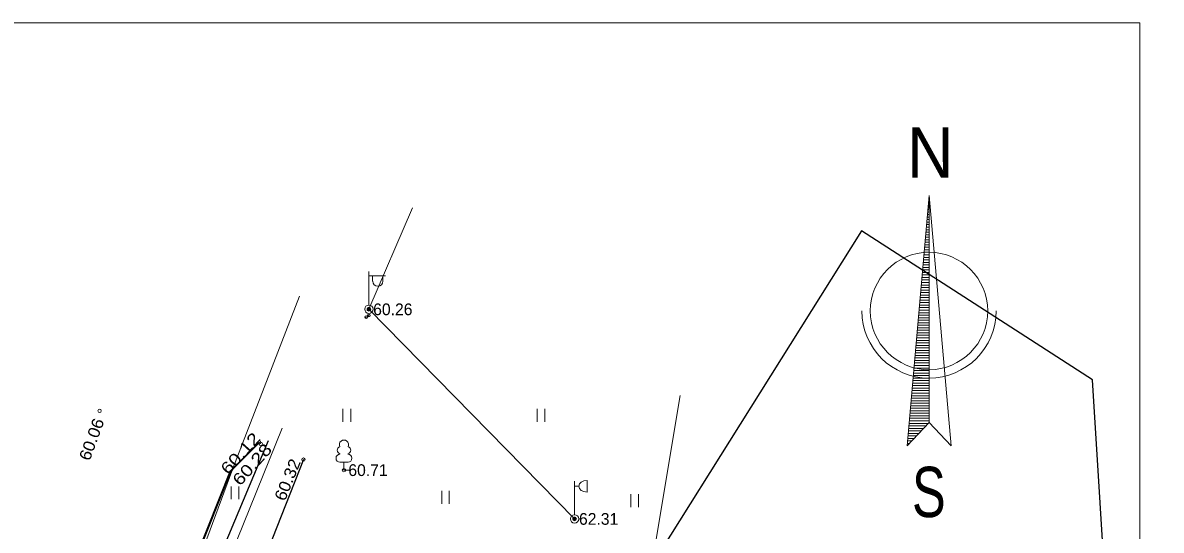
# Model space of a CAD drawing. Extents: x 641451 to 641623, y 6457207 to 6457407.
# Drawn here: x 641554.8 to 641622.7, y 6457362.2 to 6457392.4 of the extents above; entities that cross this region are included whole.
import ezdxf
from ezdxf.enums import TextEntityAlignment as Align

# ---------------------------------------------------------------- set-up
doc = ezdxf.new("R2010")
doc.units = 0
doc.header["$LTSCALE"] = 0.31
doc.header["$PDMODE"] = 32
doc.header["$PDSIZE"] = 0.155
for name, color, linetype, lineweight in [('11', 7, 'Continuous', 13), ('13', 7, 'Continuous', 13), ('14', 7, 'Continuous', 13), ('17', 7, 'Continuous', 13), ('20', 7, 'Continuous', 13), ('26', 7, 'Continuous', 13), ('30', 7, 'Continuous', 35), ('40', 7, 'Continuous', 25), ('41', 7, 'Continuous', 13), ('44', 7, 'Continuous', 13), ('59', 7, 'Continuous', 13), ('61', 7, 'Continuous', 13), ('63', 7, 'Continuous', 13)]:
    doc.layers.add(name, color=color, linetype=linetype, lineweight=lineweight)

msp = doc.modelspace()

# ---------------------------------------------------------------- linework, layer by layer
at = {"layer": '11'}
msp.add_line((641587.48, 6457331.49), (641593.99, 6457370.2), dxfattribs=at)
at = {"layer": '13'}
msp.add_lwpolyline([(641571.28, 6457376.12), (641567.31, 6457365.84), (641561.32, 6457349.59), (641557.54, 6457337.87), (641556.18, 6457332.84)], dxfattribs=at)
at = {"layer": '14'}
for q in [(641578.02, 6457381.38), (641587.68, 6457362.83)]:
    msp.add_line((641575.42, 6457375.33), q, dxfattribs=at)
for p in [(641575.26, 6457374.86), (641575.42, 6457374.96)]:
    msp.add_point(p, dxfattribs=at)
at = {"layer": '17'}
msp.add_line((641562.62, 6457349.4), (641570.25, 6457368.25), dxfattribs=at)
at = {"layer": '20'}
for p, q in [((641575.42, 6457375.58), (641575.42, 6457377.58)), ((641575.42, 6457377.33), (641576.42, 6457377.33)), ((641575.65, 6457377.01), (641575.65, 6457377.33)), ((641576.26, 6457377.01), (641576.26, 6457377.33))]:
    msp.add_line(p, q, dxfattribs=at)
msp.add_arc((641575.957, 6457377.0121), 0.3064, 180, 0, dxfattribs=at)
msp.add_point((641575.42, 6457375.33), dxfattribs=at)
at = {"layer": '26'}
for centre, radius in [((641575.424, 6457375.333), 0.25), ((641575.424, 6457375.333), 0.111), ((641575.424, 6457375.333), 0.086), ((641575.424, 6457375.333), 0.061), ((641575.424, 6457375.333), 0.036), ((641587.685, 6457362.834), 0.25), ((641587.685, 6457362.834), 0.111), ((641587.685, 6457362.834), 0.086), ((641587.685, 6457362.834), 0.061), ((641587.685, 6457362.834), 0.036)]:
    msp.add_circle(centre, radius, dxfattribs=at)
at = {"layer": '30'}
for p, q in [((641567.2, 6457365.7), (641568.89, 6457367.39)), ((641560.54, 6457349.02), (641567.2, 6457365.7))]:
    msp.add_line(p, q, dxfattribs=at)
at = {"layer": '30', "lineweight": 25}
for points in [[(641568.86, 6457336.92), (641565.55, 6457338.61), (641565.54, 6457337.74), (641563.95, 6457337.83), (641563.91, 6457339.08), (641561.57, 6457346.8), (641562.71, 6457351.42), (641569.45, 6457367.5)], [(641571.53, 6457366.37), (641567.79, 6457356.89), (641564.74, 6457348.2)]]:
    msp.add_lwpolyline(points, dxfattribs=at)
at = {"layer": '40'}
msp.add_lwpolyline([(641604.8, 6457380.02), (641585.53, 6457349.32), (641582.99, 6457323.4), (641583.49, 6457317.27), (641599.49, 6457313.45), (641622.66, 6457305.43), (641618.56, 6457371.12)], close=True, dxfattribs=at)
at = {"layer": '41'}
for p, q in [((641573.88, 6457369.39), (641573.88, 6457368.63)), ((641574.34, 6457369.39), (641574.34, 6457368.63)), ((641585.45, 6457369.39), (641585.45, 6457368.63)), ((641585.91, 6457369.39), (641585.91, 6457368.63)), ((641567.21, 6457364.77), (641567.21, 6457364.01)), ((641567.67, 6457364.77), (641567.67, 6457364.01)), ((641579.77, 6457364.5), (641579.77, 6457363.74)), ((641580.22, 6457364.5), (641580.22, 6457363.74)), ((641591.04, 6457364.3), (641591.04, 6457363.54)), ((641591.49, 6457364.3), (641591.49, 6457363.54))]:
    msp.add_line(p, q, dxfattribs=at)
at = {"layer": '44'}
for p, q in [((641573.7, 6457366.72), (641573.7, 6457366.69)), ((641574.18, 6457366.72), (641574.18, 6457366.69)), ((641574.18, 6457366.22), (641573.7, 6457366.22))]:
    msp.add_line(p, q, dxfattribs=at)
msp.add_lwpolyline([(641574.32, 6457365.74), (641573.94, 6457365.74), (641573.94, 6457366.22)], dxfattribs=at)
for centre, radius, start, end in [((641573.94, 6457367.26), 0.277, 332.5799, 207.4201), ((641573.7025, 6457366.4525), 0.2375, 90.00001, 270), ((641573.75, 6457366.9275), 0.2124, 105.2441, 257.07903), ((641574.13, 6457366.9275), 0.2124, 282.92097, 74.7559), ((641574.1775, 6457366.4525), 0.2375, 270, 89.99999)]:
    msp.add_arc(centre, radius, start, end, dxfattribs=at)
at = {"layer": '59'}
for centre in [(641575.424, 6457375.333), (641559.372, 6457369.276), (641568.886, 6457367.392), (641568.975, 6457367.308), (641571.525, 6457366.368), (641573.941, 6457365.737), (641587.685, 6457362.834)]:
    msp.add_circle(centre, 0.1, dxfattribs=at)
at = {"layer": '61'}
for p, q in [((641587.68, 6457365.08), (641587.68, 6457363.08)), ((641587.93, 6457364.78), (641587.68, 6457364.78)), ((641588.43, 6457364.43), (641588.43, 6457365.13))]:
    msp.add_line(p, q, dxfattribs=at)
msp.add_lwpolyline([(641526.38, 6457254.92), (641526.38, 6457392.42), (641621.38, 6457392.42), (641621.38, 6457254.92)], close=True, dxfattribs=at)
msp.add_ellipse((641588.435, 6457364.7805), major_axis=(-0.5, 0), ratio=0.7, start_param=4.712389, end_param=7.8539816, dxfattribs=at)
msp.add_point((641587.69, 6457362.83), dxfattribs=at)
at = {"layer": '63'}
for p, q in [((641608.77, 6457381.58), (641608.82, 6457381.58)), ((641608.79, 6457381.73), (641608.82, 6457381.73)), ((641608.8, 6457381.88), (641608.82, 6457381.88)), ((641608.81, 6457382.03), (641608.82, 6457382.03)), ((641608.82, 6457382.12), (641610.13, 6457367.18)), ((641608.71, 6457380.83), (641608.82, 6457380.83)), ((641608.72, 6457380.98), (641608.82, 6457380.98)), ((641608.73, 6457381.13), (641608.82, 6457381.13)), ((641608.75, 6457381.28), (641608.82, 6457381.28)), ((641608.76, 6457381.43), (641608.82, 6457381.43)), ((641608.65, 6457380.23), (641608.82, 6457380.23)), ((641608.67, 6457380.38), (641608.82, 6457380.38)), ((641608.68, 6457380.53), (641608.82, 6457380.53)), ((641608.69, 6457380.68), (641608.82, 6457380.68)), ((641608.59, 6457379.48), (641608.82, 6457379.48)), ((641608.6, 6457379.63), (641608.82, 6457379.63)), ((641608.61, 6457379.78), (641608.82, 6457379.78)), ((641608.63, 6457379.93), (641608.82, 6457379.93)), ((641608.64, 6457380.08), (641608.82, 6457380.08)), ((641608.54, 6457378.88), (641608.82, 6457378.88)), ((641608.55, 6457379.03), (641608.82, 6457379.03)), ((641608.56, 6457379.18), (641608.82, 6457379.18)), ((641608.58, 6457379.33), (641608.82, 6457379.33)), ((641608.47, 6457378.13), (641608.82, 6457378.13)), ((641608.48, 6457378.28), (641608.82, 6457378.28)), ((641608.5, 6457378.43), (641608.82, 6457378.43)), ((641608.51, 6457378.58), (641608.82, 6457378.58)), ((641608.52, 6457378.73), (641608.82, 6457378.73)), ((641608.42, 6457377.53), (641608.82, 6457377.53)), ((641608.43, 6457377.68), (641608.82, 6457377.68)), ((641608.44, 6457377.83), (641608.82, 6457377.83)), ((641608.46, 6457377.98), (641608.82, 6457377.98)), ((641608.35, 6457376.78), (641608.82, 6457376.78)), ((641608.37, 6457376.93), (641608.82, 6457376.93)), ((641608.38, 6457377.08), (641608.82, 6457377.08)), ((641608.39, 6457377.23), (641608.82, 6457377.23)), ((641608.4, 6457377.38), (641608.82, 6457377.38)), ((641608.3, 6457376.18), (641608.82, 6457376.18)), ((641608.31, 6457376.33), (641608.82, 6457376.33)), ((641608.33, 6457376.48), (641608.82, 6457376.48)), ((641608.34, 6457376.63), (641608.82, 6457376.63)), ((641608.23, 6457375.43), (641608.82, 6457375.43)), ((641608.25, 6457375.58), (641608.82, 6457375.58)), ((641608.26, 6457375.73), (641608.82, 6457375.73)), ((641608.27, 6457375.88), (641608.82, 6457375.88)), ((641608.29, 6457376.03), (641608.82, 6457376.03)), ((641608.18, 6457374.83), (641608.82, 6457374.83)), ((641608.19, 6457374.98), (641608.82, 6457374.98)), ((641608.21, 6457375.13), (641608.82, 6457375.13)), ((641608.22, 6457375.28), (641608.82, 6457375.28)), ((641608.12, 6457374.08), (641608.82, 6457374.08)), ((641608.13, 6457374.23), (641608.82, 6457374.23)), ((641608.14, 6457374.38), (641608.82, 6457374.38)), ((641608.16, 6457374.53), (641608.82, 6457374.53)), ((641608.17, 6457374.68), (641608.82, 6457374.68)), ((641608.06, 6457373.48), (641608.82, 6457373.48)), ((641608.08, 6457373.63), (641608.82, 6457373.63)), ((641608.09, 6457373.78), (641608.82, 6457373.78)), ((641608.1, 6457373.93), (641608.82, 6457373.93)), ((641608, 6457372.73), (641608.82, 6457372.73)), ((641608.01, 6457372.88), (641608.82, 6457372.88)), ((641608.02, 6457373.03), (641608.82, 6457373.03)), ((641608.04, 6457373.18), (641608.82, 6457373.18)), ((641608.05, 6457373.33), (641608.82, 6457373.33)), ((641607.93, 6457371.98), (641608.82, 6457371.98)), ((641607.95, 6457372.13), (641608.82, 6457372.13)), ((641607.96, 6457372.28), (641608.82, 6457372.28)), ((641607.97, 6457372.43), (641608.82, 6457372.43)), ((641607.98, 6457372.58), (641608.82, 6457372.58)), ((641607.88, 6457371.38), (641608.82, 6457371.38)), ((641607.89, 6457371.53), (641608.82, 6457371.53)), ((641607.91, 6457371.68), (641608.82, 6457371.68)), ((641607.92, 6457371.83), (641608.82, 6457371.83)), ((641607.81, 6457370.63), (641608.82, 6457370.63)), ((641607.83, 6457370.78), (641608.82, 6457370.78)), ((641607.84, 6457370.93), (641608.82, 6457370.93)), ((641607.85, 6457371.08), (641608.82, 6457371.08)), ((641607.87, 6457371.23), (641608.82, 6457371.23)), ((641607.76, 6457370.03), (641608.82, 6457370.03)), ((641607.77, 6457370.18), (641608.82, 6457370.18)), ((641607.79, 6457370.33), (641608.82, 6457370.33)), ((641607.8, 6457370.48), (641608.82, 6457370.48)), ((641607.7, 6457369.28), (641608.82, 6457369.28)), ((641607.71, 6457369.43), (641608.82, 6457369.43)), ((641607.72, 6457369.58), (641608.82, 6457369.58)), ((641607.74, 6457369.73), (641608.82, 6457369.73)), ((641607.75, 6457369.88), (641608.82, 6457369.88)), ((641607.64, 6457368.68), (641608.82, 6457368.68)), ((641607.66, 6457368.83), (641608.82, 6457368.83)), ((641607.67, 6457368.98), (641608.82, 6457368.98)), ((641607.68, 6457369.13), (641608.82, 6457369.13)), ((641608.82, 6457368.59), (641610.13, 6457367.18)), ((641607.58, 6457367.93), (641608.21, 6457367.93)), ((641607.59, 6457368.08), (641608.35, 6457368.08)), ((641607.6, 6457368.23), (641608.49, 6457368.23)), ((641607.62, 6457368.38), (641608.63, 6457368.38)), ((641607.63, 6457368.53), (641608.76, 6457368.53)), ((641607.53, 6457367.33), (641607.65, 6457367.33)), ((641607.54, 6457367.48), (641607.79, 6457367.48)), ((641607.55, 6457367.63), (641607.93, 6457367.63)), ((641607.57, 6457367.78), (641608.07, 6457367.78))]:
    msp.add_line(p, q, dxfattribs=at)
msp.add_lwpolyline([(641608.82, 6457382.12), (641607.51, 6457367.18), (641608.82, 6457368.59)], close=True, dxfattribs=at)
msp.add_circle((641608.8163, 6457375.2316), 3.5, dxfattribs=at)
msp.add_arc((641608.8163, 6457375.2316), 4, 180, 0, dxfattribs=at)

# ---------------------------------------------------------------- texts
at = {"layer": '59'}
for s, p in [(' 60.26', (641575.42, 6457374.98)), (' 60.71', (641573.94, 6457365.39)), (' 62.31', (641587.69, 6457362.48))]:
    msp.add_text(s, height=0.7, dxfattribs=at).set_placement(p)
for s, rotation, width, p in [(' 60.06', 69.829, 1.1, (641558.68, 6457365.98)), (' 60.12', 47.76, 1.25, (641566.82, 6457365.18)), (' 60.28', 48.103, 1.25, (641567.53, 6457364.51)), (' 60.32', 68.046, 1.1, (641570.31, 6457363.58))]:
    msp.add_text(s, height=0.7, rotation=rotation, dxfattribs=dict(at, width=width)).set_placement(p)
at = {"layer": '63'}
for s, width, p in [('N', 0.95, (641610.27, 6457383.18)), ('S', 0.75, (641609.81, 6457362.94))]:
    msp.add_text(s, height=3, dxfattribs=dict(at, width=width)).set_placement(p, align=Align.RIGHT)

doc.saveas('drawing.dxf')
